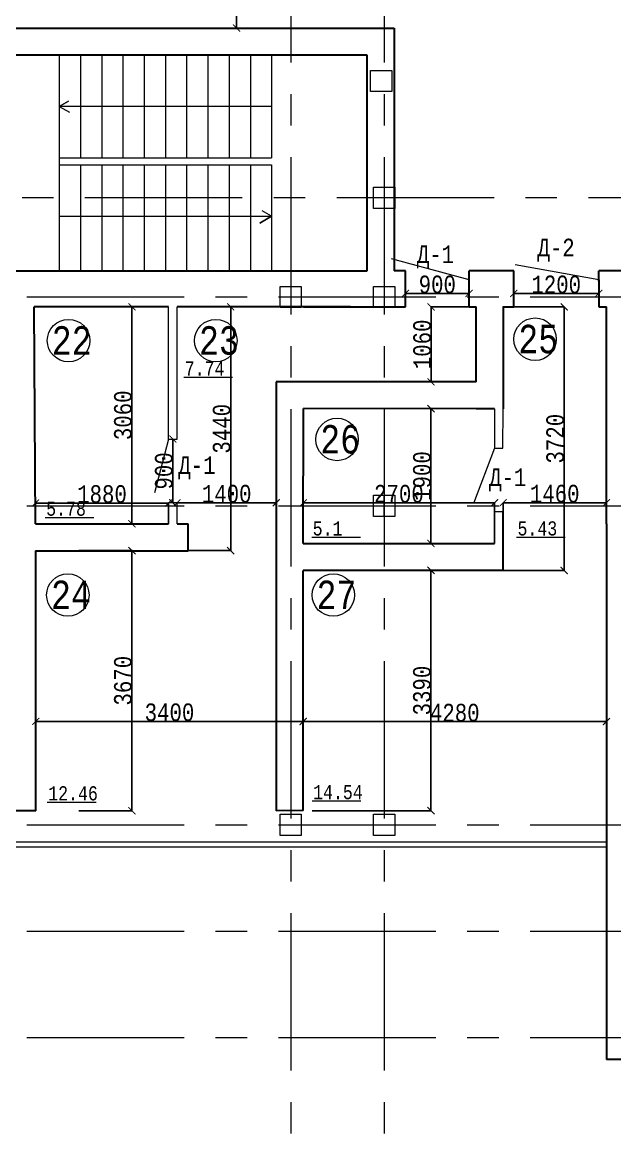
# Model space of a CAD drawing. Header units: millimetres. Extents: x -689206 to 4969298, y -1019800 to 703299.
# Drawn here: x 536394 to 544764, y -648166 to -632468 of the extents above; entities that cross this region are included whole.
import ezdxf

# ---------------------------------------------------------------- set-up
doc = ezdxf.new("R2010")
doc.units = ezdxf.units.MM
doc.linetypes.add('JIS_02_4.0', pattern=[5.5, 4, -1.5])
doc.linetypes.add('осеваяX2', pattern=[101.6, 63.5, -12.7, 12.7, -12.7])
for name, color, linetype, lineweight in [('несущие', 7, 'Continuous', 30), ('ОКНА', 250, 'Continuous', 20), ('ПЕРЕГОРОДКИ', 252, 'Continuous', 9), ('РАЗМЕРЫ', 7, 'Continuous', 9), ('сваи', 7, 'JIS_02_4.0', 30), ('стены', 7, 'Continuous', 20)]:
    doc.layers.add(name, color=color, linetype=linetype, lineweight=lineweight)
doc.layers.add('четотам', color=7, linetype='Continuous')
doc.styles.add('Аннотативный', font='isocteur.ttf', dxfattribs={"width": 0.7, "height": 250})
doc.dimstyles.new('Аннотативный', dxfattribs={"dimscale": 0, "dimtxt": 250, "dimasz": 100, "dimexe": 1.25, "dimexo": 0.625, "dimtad": 1, "dimdec": 0, "dimtxsty": 'Аннотативный', "dimblk": 'ARCHTICK', "dimcen": 2.5, "dimadec": 0, "dimazin": 0, "dimtfac": 1, "dimtdec": 0, "dimtmove": 0, "dimatfit": 3, "dimfxl": 1, "dimarcsym": 0})

# ---------------------------------------------------------------- blocks, each defined once
blk = doc.blocks.new('_ArchTick')
at = {"color": 0, "linetype": 'ByBlock', "const_width": 0.15}
blk.add_lwpolyline([(-0.5, -0.5), (0.5, 0.5)], dxfattribs=at)
blk = doc.blocks.new('*D4125')
at = {"layer": 'Defpoints', "color": 0, "lineweight": 9, "transparency": 16777216}
for p in [(538461, -639252), (536581, -639544), (538461, -639544)]:
    blk.add_point(p, dxfattribs=at)
at = {"layer": 'стены', "color": 0, "lineweight": -2, "transparency": 16777216}
for p, q in [((536581, -639544), (536581, -639251)), ((536581, -639252), (538461, -639252)), ((538461, -639544), (538461, -639251))]:
    blk.add_line(p, q, dxfattribs=at)
at = {"layer": 'стены', "color": 0, "lineweight": -2, "transparency": 16777216, "xscale": 100, "yscale": 100, "zscale": 100, "rotation": 180}
blk.add_blockref('_ArchTick', (536581, -639252), dxfattribs=at)
at = {"layer": 'стены', "color": 0, "lineweight": -2, "transparency": 16777216, "xscale": 100, "yscale": 100, "zscale": 100}
blk.add_blockref('_ArchTick', (538461, -639252), dxfattribs=at)
at = {"layer": 'стены', "color": 0, "lineweight": 5, "transparency": 16777216, "insert": (537521, -639127), "char_height": 250, "attachment_point": 5, "style": 'Аннотативный'}
blk.add_mtext('1880', dxfattribs=at)
blk = doc.blocks.new('*D4126')
at = {"layer": 'Defpoints', "color": 0, "lineweight": 9, "transparency": 16777216}
for p in [(538581, -639249), (539982, -639249), (539982, -639249)]:
    blk.add_point(p, dxfattribs=at)
at = {"layer": 'стены', "color": 0, "lineweight": -2, "transparency": 16777216}
for p, q in [((538581, -639248), (538581, -639248)), ((538581, -639249), (539982, -639249)), ((539982, -639248), (539982, -639248))]:
    blk.add_line(p, q, dxfattribs=at)
at = {"layer": 'стены', "color": 0, "lineweight": -2, "transparency": 16777216, "xscale": 100, "yscale": 100, "zscale": 100, "rotation": 180}
blk.add_blockref('_ArchTick', (538581, -639249), dxfattribs=at)
at = {"layer": 'стены', "color": 0, "lineweight": -2, "transparency": 16777216, "xscale": 100, "yscale": 100, "zscale": 100}
blk.add_blockref('_ArchTick', (539982, -639249), dxfattribs=at)
at = {"layer": 'стены', "color": 0, "lineweight": 5, "transparency": 16777216, "insert": (539282, -639123), "char_height": 250, "attachment_point": 5, "style": 'Аннотативный'}
blk.add_mtext('1400', dxfattribs=at)
blk = doc.blocks.new('*D4144')
at = {"layer": 'Defpoints', "color": 0, "lineweight": 9, "transparency": 16777216}
for p in [(538521, -638349), (538521, -638349), (538521, -639249)]:
    blk.add_point(p, dxfattribs=at)
at = {"layer": 'стены', "color": 0, "lineweight": -2, "transparency": 16777216}
for p, q in [((538521, -639249), (538521, -638349)), ((538522, -638349), (538523, -638349)), ((538522, -639249), (538523, -639249))]:
    blk.add_line(p, q, dxfattribs=at)
at = {"layer": 'стены', "color": 0, "lineweight": -2, "transparency": 16777216, "xscale": 100, "yscale": 100, "zscale": 100}
for p, rotation in [((538521, -638349), 90), ((538521, -639249), 270)]:
    blk.add_blockref('_ArchTick', p, dxfattribs=dict(at, rotation=rotation))
at = {"layer": 'стены', "color": 0, "lineweight": 5, "transparency": 16777216, "insert": (538396, -638799), "char_height": 250, "attachment_point": 5, "rotation": 90, "style": 'Аннотативный'}
blk.add_mtext('900', dxfattribs=at)
blk = doc.blocks.new('*D4171')
at = {"layer": 'Defpoints', "color": 0, "linetype": 'ByBlock', "lineweight": 9, "transparency": 16777216}
for p in [(540361, -642337), (540361, -643591), (544646, -643594)]:
    blk.add_point(p, dxfattribs=at)
at = {"layer": 'ПЕРЕГОРОДКИ', "color": 0, "linetype": 'ByBlock', "lineweight": -2, "transparency": 16777216}
for p, q in [((540361, -643590), (540361, -642336)), ((544646, -642337), (540361, -642337)), ((544646, -643594), (544646, -642336))]:
    blk.add_line(p, q, dxfattribs=at)
at = {"layer": 'ПЕРЕГОРОДКИ', "color": 0, "linetype": 'ByBlock', "lineweight": -2, "transparency": 16777216, "xscale": 100, "yscale": 100, "zscale": 100, "rotation": 180}
blk.add_blockref('_ArchTick', (540361, -642337), dxfattribs=at)
at = {"layer": 'ПЕРЕГОРОДКИ', "color": 0, "linetype": 'ByBlock', "lineweight": -2, "transparency": 16777216, "xscale": 100, "yscale": 100, "zscale": 100}
blk.add_blockref('_ArchTick', (544646, -642337), dxfattribs=at)
at = {"layer": 'ПЕРЕГОРОДКИ', "color": 0, "linetype": 'ByBlock', "lineweight": 5, "transparency": 16777216, "insert": (542504, -642212), "char_height": 250, "attachment_point": 5, "style": 'Аннотативный'}
blk.add_mtext('4280', dxfattribs=at)
blk = doc.blocks.new('*D4172')
at = {"layer": 'Defpoints', "color": 0, "linetype": 'ByBlock', "lineweight": 9, "transparency": 16777216}
for p in [(536586, -642333), (536586, -643594), (540361, -643591)]:
    blk.add_point(p, dxfattribs=at)
at = {"layer": 'ПЕРЕГОРОДКИ', "color": 0, "linetype": 'ByBlock', "lineweight": -2, "transparency": 16777216}
for p, q in [((536586, -643594), (536586, -642332)), ((540361, -642333), (536586, -642333)), ((540361, -643590), (540361, -642332))]:
    blk.add_line(p, q, dxfattribs=at)
at = {"layer": 'ПЕРЕГОРОДКИ', "color": 0, "linetype": 'ByBlock', "lineweight": -2, "transparency": 16777216, "xscale": 100, "yscale": 100, "zscale": 100, "rotation": 180}
blk.add_blockref('_ArchTick', (536586, -642333), dxfattribs=at)
at = {"layer": 'ПЕРЕГОРОДКИ', "color": 0, "linetype": 'ByBlock', "lineweight": -2, "transparency": 16777216, "xscale": 100, "yscale": 100, "zscale": 100}
blk.add_blockref('_ArchTick', (540361, -642333), dxfattribs=at)
at = {"layer": 'ПЕРЕГОРОДКИ', "color": 0, "linetype": 'ByBlock', "lineweight": 5, "transparency": 16777216, "insert": (538474, -642207), "char_height": 250, "attachment_point": 5, "style": 'Аннотативный'}
blk.add_mtext('3400', dxfattribs=at)
blk = doc.blocks.new('*D4187')
at = {"layer": 'Defpoints', "color": 0, "linetype": 'ByBlock', "lineweight": 9, "transparency": 16777216}
for p in [(537195, -639924), (537944, -639924), (537195, -643594)]:
    blk.add_point(p, dxfattribs=at)
at = {"layer": 'РАЗМЕРЫ', "color": 0, "linetype": 'ByBlock', "lineweight": -2, "transparency": 16777216}
for p, q in [((537195, -639924), (537945, -639924)), ((537944, -643594), (537944, -639924)), ((537195, -643594), (537945, -643594))]:
    blk.add_line(p, q, dxfattribs=at)
at = {"layer": 'РАЗМЕРЫ', "color": 0, "linetype": 'ByBlock', "lineweight": -2, "transparency": 16777216, "xscale": 100, "yscale": 100, "zscale": 100}
for p, rotation in [((537944, -639924), 90), ((537944, -643594), 270)]:
    blk.add_blockref('_ArchTick', p, dxfattribs=dict(at, rotation=rotation))
at = {"layer": 'РАЗМЕРЫ', "color": 0, "linetype": 'ByBlock', "lineweight": 5, "transparency": 16777216, "insert": (537818, -641759), "char_height": 250, "attachment_point": 5, "rotation": 90, "style": 'Аннотативный'}
blk.add_mtext('3670', dxfattribs=at)
blk = doc.blocks.new('*D4188')
at = {"layer": 'Defpoints', "color": 0, "linetype": 'ByBlock', "lineweight": 9, "transparency": 16777216}
for p in [(543337, -636294), (543337, -636294), (544537, -636294)]:
    blk.add_point(p, dxfattribs=at)
at = {"layer": 'РАЗМЕРЫ', "color": 0, "linetype": 'ByBlock', "lineweight": -2, "transparency": 16777216}
for p, q in [((543337, -636294), (543337, -636293)), ((544537, -636294), (543337, -636294)), ((544537, -636294), (544537, -636293))]:
    blk.add_line(p, q, dxfattribs=at)
at = {"layer": 'РАЗМЕРЫ', "color": 0, "linetype": 'ByBlock', "lineweight": -2, "transparency": 16777216, "xscale": 100, "yscale": 100, "zscale": 100, "rotation": 180}
blk.add_blockref('_ArchTick', (543337, -636294), dxfattribs=at)
at = {"layer": 'РАЗМЕРЫ', "color": 0, "linetype": 'ByBlock', "lineweight": -2, "transparency": 16777216, "xscale": 100, "yscale": 100, "zscale": 100}
blk.add_blockref('_ArchTick', (544537, -636294), dxfattribs=at)
at = {"layer": 'РАЗМЕРЫ', "color": 0, "linetype": 'ByBlock', "lineweight": 5, "transparency": 16777216, "insert": (543937, -636169), "char_height": 250, "attachment_point": 5, "style": 'Аннотативный'}
blk.add_mtext('1200', dxfattribs=at)
blk = doc.blocks.new('*D4064')
at = {"layer": 'Defpoints', "color": 0, "linetype": 'ByBlock', "lineweight": 9, "transparency": 16777216}
for p in [(536563, -636484), (536581, -639544), (537944, -639544)]:
    blk.add_point(p, dxfattribs=at)
at = {"layer": 'РАЗМЕРЫ', "color": 0, "linetype": 'ByBlock', "lineweight": -2, "transparency": 16777216}
for p, q in [((536564, -636484), (537945, -636484)), ((537944, -636484), (537944, -639544)), ((536582, -639544), (537945, -639544))]:
    blk.add_line(p, q, dxfattribs=at)
at = {"layer": 'РАЗМЕРЫ', "color": 0, "linetype": 'ByBlock', "lineweight": -2, "transparency": 16777216, "xscale": 100, "yscale": 100, "zscale": 100}
for p, rotation in [((537944, -636484), 90), ((537944, -639544), 270)]:
    blk.add_blockref('_ArchTick', p, dxfattribs=dict(at, rotation=rotation))
at = {"layer": 'РАЗМЕРЫ', "color": 0, "linetype": 'ByBlock', "lineweight": 5, "transparency": 16777216, "insert": (537818, -638014), "char_height": 250, "attachment_point": 5, "rotation": 90, "style": 'Аннотативный'}
blk.add_mtext('3060', dxfattribs=at)
blk = doc.blocks.new('*D4021')
at = {"layer": 'Defpoints', "color": 0, "linetype": 'ByBlock', "lineweight": 9, "transparency": 16777216}
for p in [(540366, -637920), (542168, -637920), (540364, -639822)]:
    blk.add_point(p, dxfattribs=at)
at = {"layer": 'РАЗМЕРЫ', "color": 0, "linetype": 'ByBlock', "lineweight": -2, "transparency": 16777216}
for p, q in [((540366, -637920), (542169, -637920)), ((542168, -639822), (542168, -637920)), ((540365, -639822), (542169, -639822))]:
    blk.add_line(p, q, dxfattribs=at)
at = {"layer": 'РАЗМЕРЫ', "color": 0, "linetype": 'ByBlock', "lineweight": -2, "transparency": 16777216, "xscale": 100, "yscale": 100, "zscale": 100}
for p, rotation in [((542168, -637920), 90), ((542168, -639822), 270)]:
    blk.add_blockref('_ArchTick', p, dxfattribs=dict(at, rotation=rotation))
at = {"layer": 'РАЗМЕРЫ', "color": 0, "linetype": 'ByBlock', "lineweight": 5, "transparency": 16777216, "insert": (542042, -638871), "char_height": 250, "attachment_point": 5, "rotation": 90, "style": 'Аннотативный'}
blk.add_mtext('1900', dxfattribs=at)
blk = doc.blocks.new('*D4022')
at = {"layer": 'Defpoints', "color": 0, "linetype": 'ByBlock', "lineweight": 9, "transparency": 16777216}
for p in [(542169, -636484), (542805, -636484), (542805, -637542)]:
    blk.add_point(p, dxfattribs=at)
at = {"layer": 'РАЗМЕРЫ', "color": 0, "linetype": 'ByBlock', "lineweight": -2, "transparency": 16777216}
for p, q in [((542805, -636484), (542168, -636484)), ((542169, -637542), (542169, -636484)), ((542805, -637542), (542168, -637542))]:
    blk.add_line(p, q, dxfattribs=at)
at = {"layer": 'РАЗМЕРЫ', "color": 0, "linetype": 'ByBlock', "lineweight": -2, "transparency": 16777216, "xscale": 100, "yscale": 100, "zscale": 100}
for p, rotation in [((542169, -636484), 90), ((542169, -637542), 270)]:
    blk.add_blockref('_ArchTick', p, dxfattribs=dict(at, rotation=rotation))
at = {"layer": 'РАЗМЕРЫ', "color": 0, "linetype": 'ByBlock', "lineweight": 20, "transparency": 16777216, "insert": (542044, -637013), "char_height": 250, "attachment_point": 5, "rotation": 90, "style": 'Аннотативный'}
blk.add_mtext('1060', dxfattribs=at)
blk = doc.blocks.new('*D4023')
at = {"layer": 'Defpoints', "color": 0, "linetype": 'ByBlock', "lineweight": 9, "transparency": 16777216}
for p in [(540364, -639249), (540364, -639822), (543066, -639822)]:
    blk.add_point(p, dxfattribs=at)
at = {"layer": 'РАЗМЕРЫ', "color": 0, "linetype": 'ByBlock', "lineweight": -2, "transparency": 16777216}
for p, q in [((540364, -639821), (540364, -639248)), ((543066, -639249), (540364, -639249)), ((543066, -639821), (543066, -639248))]:
    blk.add_line(p, q, dxfattribs=at)
at = {"layer": 'РАЗМЕРЫ', "color": 0, "linetype": 'ByBlock', "lineweight": -2, "transparency": 16777216, "xscale": 100, "yscale": 100, "zscale": 100, "rotation": 180}
blk.add_blockref('_ArchTick', (540364, -639249), dxfattribs=at)
at = {"layer": 'РАЗМЕРЫ', "color": 0, "linetype": 'ByBlock', "lineweight": -2, "transparency": 16777216, "xscale": 100, "yscale": 100, "zscale": 100}
blk.add_blockref('_ArchTick', (543066, -639249), dxfattribs=at)
at = {"layer": 'РАЗМЕРЫ', "color": 0, "linetype": 'ByBlock', "lineweight": 5, "transparency": 16777216, "insert": (541715, -639123), "char_height": 250, "attachment_point": 5, "style": 'Аннотативный'}
blk.add_mtext('2700', dxfattribs=at)
blk = doc.blocks.new('*D4024')
at = {"layer": 'Defpoints', "color": 0, "linetype": 'ByBlock', "lineweight": 9, "transparency": 16777216}
for p in [(540363, -640202), (542168, -640202), (540489, -643594)]:
    blk.add_point(p, dxfattribs=at)
at = {"layer": 'РАЗМЕРЫ', "color": 0, "linetype": 'ByBlock', "lineweight": -2, "transparency": 16777216}
for p, q in [((540364, -640202), (542169, -640202)), ((542168, -643594), (542168, -640202)), ((540490, -643594), (542169, -643594))]:
    blk.add_line(p, q, dxfattribs=at)
at = {"layer": 'РАЗМЕРЫ', "color": 0, "linetype": 'ByBlock', "lineweight": -2, "transparency": 16777216, "xscale": 100, "yscale": 100, "zscale": 100}
for p, rotation in [((542168, -640202), 90), ((542168, -643594), 270)]:
    blk.add_blockref('_ArchTick', p, dxfattribs=dict(at, rotation=rotation))
at = {"layer": 'РАЗМЕРЫ', "color": 0, "linetype": 'ByBlock', "lineweight": 5, "transparency": 16777216, "insert": (542042, -641898), "char_height": 250, "attachment_point": 5, "rotation": 90, "style": 'Аннотативный'}
blk.add_mtext('3390', dxfattribs=at)
blk = doc.blocks.new('*D4025')
at = {"layer": 'Defpoints', "color": 0, "linetype": 'ByBlock', "lineweight": 9, "transparency": 16777216}
for p in [(543184, -636484), (544050, -636484), (543184, -640204)]:
    blk.add_point(p, dxfattribs=at)
at = {"layer": 'РАЗМЕРЫ', "color": 0, "linetype": 'ByBlock', "lineweight": -2, "transparency": 16777216}
for p, q in [((543184, -636484), (544051, -636484)), ((544050, -640204), (544050, -636484)), ((543184, -640204), (544051, -640204))]:
    blk.add_line(p, q, dxfattribs=at)
at = {"layer": 'РАЗМЕРЫ', "color": 0, "linetype": 'ByBlock', "lineweight": -2, "transparency": 16777216, "xscale": 100, "yscale": 100, "zscale": 100}
for p, rotation in [((544050, -636484), 90), ((544050, -640204), 270)]:
    blk.add_blockref('_ArchTick', p, dxfattribs=dict(at, rotation=rotation))
at = {"layer": 'РАЗМЕРЫ', "color": 0, "linetype": 'ByBlock', "lineweight": 5, "transparency": 16777216, "insert": (543924, -638344), "char_height": 250, "attachment_point": 5, "rotation": 90, "style": 'Аннотативный'}
blk.add_mtext('3720', dxfattribs=at)
blk = doc.blocks.new('*D4026')
at = {"layer": 'Defpoints', "color": 0, "linetype": 'ByBlock', "lineweight": 9, "transparency": 16777216}
for p in [(544646, -639248), (543186, -640204), (544646, -640205)]:
    blk.add_point(p, dxfattribs=at)
at = {"layer": 'РАЗМЕРЫ', "color": 0, "linetype": 'ByBlock', "lineweight": -2, "transparency": 16777216}
for p, q in [((543186, -640204), (543186, -639247)), ((543186, -639248), (544646, -639248)), ((544646, -640205), (544646, -639247))]:
    blk.add_line(p, q, dxfattribs=at)
at = {"layer": 'РАЗМЕРЫ', "color": 0, "linetype": 'ByBlock', "lineweight": -2, "transparency": 16777216, "xscale": 100, "yscale": 100, "zscale": 100, "rotation": 180}
blk.add_blockref('_ArchTick', (543186, -639248), dxfattribs=at)
at = {"layer": 'РАЗМЕРЫ', "color": 0, "linetype": 'ByBlock', "lineweight": -2, "transparency": 16777216, "xscale": 100, "yscale": 100, "zscale": 100}
blk.add_blockref('_ArchTick', (544646, -639248), dxfattribs=at)
at = {"layer": 'РАЗМЕРЫ', "color": 0, "linetype": 'ByBlock', "lineweight": 5, "transparency": 16777216, "insert": (543916, -639122), "char_height": 250, "attachment_point": 5, "style": 'Аннотативный'}
blk.add_mtext('1460', dxfattribs=at)
blk = doc.blocks.new('*D4068')
at = {"layer": 'Defpoints', "color": 0, "linetype": 'ByBlock', "lineweight": 9, "transparency": 16777216}
for p in [(538740, -636484), (539339, -636484), (538740, -639924)]:
    blk.add_point(p, dxfattribs=at)
at = {"layer": 'РАЗМЕРЫ', "color": 0, "linetype": 'ByBlock', "lineweight": -2, "transparency": 16777216}
for p, q in [((538741, -636484), (539340, -636484)), ((539339, -639924), (539339, -636484)), ((538741, -639924), (539340, -639924))]:
    blk.add_line(p, q, dxfattribs=at)
at = {"layer": 'РАЗМЕРЫ', "color": 0, "linetype": 'ByBlock', "lineweight": -2, "transparency": 16777216, "xscale": 100, "yscale": 100, "zscale": 100}
for p, rotation in [((539339, -636484), 90), ((539339, -639924), 270)]:
    blk.add_blockref('_ArchTick', p, dxfattribs=dict(at, rotation=rotation))
at = {"layer": 'РАЗМЕРЫ', "color": 0, "linetype": 'ByBlock', "lineweight": 5, "transparency": 16777216, "insert": (539213, -638204), "char_height": 250, "attachment_point": 5, "rotation": 90, "style": 'Аннотативный'}
blk.add_mtext('3440', dxfattribs=at)
blk = doc.blocks.new('*D4075')
at = {"layer": 'Defpoints', "color": 0, "linetype": 'ByBlock', "lineweight": 9, "transparency": 16777216}
for p in [(539422, -630724), (539422, -632550), (540103, -632550)]:
    blk.add_point(p, dxfattribs=at)
at = {"layer": 'РАЗМЕРЫ', "color": 0, "linetype": 'ByBlock', "lineweight": -2, "transparency": 16777216}
for p, q in [((539422, -630724), (539423, -630724)), ((539422, -630724), (539422, -632550)), ((540102, -632550), (539420, -632550))]:
    blk.add_line(p, q, dxfattribs=at)
at = {"layer": 'РАЗМЕРЫ', "color": 0, "linetype": 'ByBlock', "lineweight": -2, "transparency": 16777216, "xscale": 100, "yscale": 100, "zscale": 100}
for p, rotation in [((539422, -630724), 90), ((539422, -632550), 270)]:
    blk.add_blockref('_ArchTick', p, dxfattribs=dict(at, rotation=rotation))
at = {"layer": 'РАЗМЕРЫ', "color": 0, "linetype": 'ByBlock', "lineweight": 5, "transparency": 16777216, "insert": (539296, -631637), "char_height": 250, "attachment_point": 5, "rotation": 90, "style": 'Аннотативный'}
blk.add_mtext('2000', dxfattribs=at)
blk = doc.blocks.new('*D4110')
at = {"layer": 'Defpoints', "color": 0, "linetype": 'ByBlock', "lineweight": 9, "ltscale": 35, "transparency": 16777216}
for p in [(541807, -636294), (541807, -636294), (542707, -636294)]:
    blk.add_point(p, dxfattribs=at)
at = {"layer": 'сваи', "color": 0, "linetype": 'ByBlock', "lineweight": -2, "ltscale": 35, "transparency": 16777216}
for p, q in [((541807, -636294), (541807, -636293)), ((542707, -636294), (541807, -636294)), ((542707, -636294), (542707, -636293))]:
    blk.add_line(p, q, dxfattribs=at)
at = {"layer": 'сваи', "color": 0, "linetype": 'ByBlock', "lineweight": -2, "ltscale": 35, "transparency": 16777216, "xscale": 100, "yscale": 100, "zscale": 100, "rotation": 180}
blk.add_blockref('_ArchTick', (541807, -636294), dxfattribs=at)
at = {"layer": 'сваи', "color": 0, "linetype": 'ByBlock', "lineweight": -2, "ltscale": 35, "transparency": 16777216, "xscale": 100, "yscale": 100, "zscale": 100}
blk.add_blockref('_ArchTick', (542707, -636294), dxfattribs=at)
at = {"layer": 'сваи', "color": 0, "linetype": 'ByBlock', "lineweight": 5, "ltscale": 35, "transparency": 16777216, "insert": (542257, -636169), "char_height": 250, "attachment_point": 5, "style": 'Аннотативный'}
blk.add_mtext('900', dxfattribs=at)

msp = doc.modelspace()

# ---------------------------------------------------------------- linework, layer by layer
at = {"layer": 'несущие', "color": 0}
for p, q in [((536586.4, -643594.3), (536206.5, -643594.3)), ((540360.7, -643590.8), (539982.2, -643594.3))]:
    msp.add_line(p, q, dxfattribs=at)
at = {"layer": 'ОКНА', "linetype": 'ByBlock', "lineweight": 9}
for p, q in [((528524.1, -644034.3), (544646.5, -644034.3)), ((528524.1, -644104.3), (544646.5, -644104.3))]:
    msp.add_line(p, q, dxfattribs=at)
at = {"layer": 'ПЕРЕГОРОДКИ', "color": 0, "linetype": 'ByBlock', "lineweight": 13}
for p, q in [((543065.3, -637922.2), (543064.9, -638477.8)), ((543184.9, -638477.9), (543185.3, -637922.2)), ((543064.2, -639377.8), (543063.9, -639822.1)), ((543183.9, -639822.2), (543184.2, -639377.9))]:
    msp.add_line(p, q, dxfattribs=at)
at = {"layer": 'ПЕРЕГОРОДКИ', "linetype": 'ByBlock', "lineweight": 20}
msp.add_line((543066.5, -637922.2), (543065.3, -637922.2), dxfattribs=at)
at = {"layer": 'ПЕРЕГОРОДКИ', "linetype": 'ByBlock', "lineweight": 13}
for p, q in [((543064.2, -638477.8), (543184.9, -638477.9)), ((543184.2, -639377.9), (543064.2, -639377.8))]:
    msp.add_line(p, q, dxfattribs=at)
at = {"layer": 'РАЗМЕРЫ', "linetype": 'осеваяX2', "lineweight": 5, "ltscale": 35}
for p, q in [((540186.5, -605923.3), (540186.5, -655764.7)), ((571506.4, -634945), (504453.7, -634945))]:
    msp.add_line(p, q, dxfattribs=at)
at = {"layer": 'РАЗМЕРЫ', "linetype": 'ByBlock', "lineweight": 30}
for p, q in [((535186.2, -632550.4), (541266.2, -632550.4)), ((541266.2, -632930.4), (535566.2, -632930.4)), ((535566.2, -635974.3), (541266.2, -635974.3)), ((543337.2, -635974.3), (542706.9, -635974.3)), ((542706.9, -636484.3), (542706.9, -636104.3)), ((543337.2, -636484.3), (543337.2, -636104.3)), ((544853.7, -635974.3), (544537.2, -635974.3)), ((544537.2, -636104.3), (544537.2, -636484.3)), ((538461.5, -636484.3), (536563.3, -636484.3)), ((541029.4, -636484.3), (538581.5, -636484.3)), ((540366.5, -636484.3), (541806.9, -636484.3)), ((541029.4, -636484.3), (541419.9, -636484.3)), ((542706.9, -636484.3), (542805.3, -636484.3)), ((542706.9, -636484.3), (542805.3, -636484.3)), ((542805.3, -637541.9), (542805.3, -636484.3)), ((543186.5, -636484.3), (543185.3, -637922.2)), ((543186.5, -636484.3), (543337.2, -636484.3)), ((544537.2, -636484.3), (544646.5, -636484.3)), ((542805.3, -637541.9), (539982.2, -637541.9)), ((543066.5, -637922.1), (540365.6, -637919.9)), ((542805.3, -637922.2), (542805.3, -637921.9)), ((543066.5, -637922.2), (542805.3, -637922.2)), ((543065.4, -637922.1), (543065.4, -637922.2)), ((543066.5, -637922.2), (543066.5, -637922.1)), ((540363.7, -639822.1), (543066.5, -639822.1)), ((543183.9, -639822.2), (543183.6, -640204.3)), ((540360.7, -643590.8), (540363.7, -640202.1)), ((543186.5, -640204.3), (540363.7, -640202.1))]:
    msp.add_line(p, q, dxfattribs=at)
at = {"layer": 'РАЗМЕРЫ', "linetype": 'ByBlock', "lineweight": 13}
for p, q in [((536916.2, -632930.4), (536916.2, -634380.4)), ((537216.2, -632930.4), (537216.2, -634380.4)), ((537516.2, -632930.4), (537516.2, -634380.4)), ((537816.2, -632930.4), (537816.2, -634380.4)), ((538116.2, -632930.4), (538116.2, -634380.4)), ((538416.2, -632930.4), (538416.2, -634380.4)), ((538716.2, -632930.4), (538716.2, -634380.4)), ((539016.2, -632930.4), (539016.2, -634380.4)), ((539316.2, -632930.4), (539316.2, -634380.4)), ((539616.2, -632930.4), (539616.2, -634380.4)), ((539916.2, -632930.4), (539916.2, -634380.4)), ((536916.2, -633655.4), (537045.3, -633580.8)), ((537045.3, -633580.8), (536916.2, -633655.4)), ((539916.2, -633655.4), (536916.2, -633655.4)), ((536916.2, -633655.4), (536916.2, -635205.4)), ((536916.2, -633655.4), (537060.1, -633738.4)), ((536916.2, -634380.4), (539916.2, -634380.4)), ((536916.2, -634480.4), (536916.2, -635974.3)), ((536916.2, -634480.4), (539916.2, -634480.4)), ((537216.2, -634480.4), (537216.2, -635974.3)), ((537516.2, -634480.4), (537516.2, -635974.3)), ((537816.2, -634480.4), (537816.2, -635974.3)), ((538116.2, -634480.4), (538116.2, -635974.3)), ((538416.2, -634480.4), (538416.2, -635974.3)), ((538716.2, -634480.4), (538716.2, -635974.3)), ((539016.2, -634480.4), (539016.2, -635974.3)), ((539316.2, -634480.4), (539316.2, -635974.3)), ((539616.2, -634480.4), (539616.2, -635974.3)), ((539916.2, -634480.4), (539916.2, -635974.3)), ((539916.2, -635205.4), (539781.3, -635127.5)), ((536916.2, -635205.4), (539916.2, -635205.4)), ((539916.2, -635205.4), (539750, -635301.3)), ((539750, -635301.3), (539916.2, -635205.4))]:
    msp.add_line(p, q, dxfattribs=at)
at = {"layer": 'РАЗМЕРЫ', "linetype": 'ByBlock', "lineweight": 20}
msp.add_line((541266.2, -632930.4), (541266.2, -635930.4), dxfattribs=at)
at = {"layer": 'РАЗМЕРЫ', "linetype": 'ByBlock', "lineweight": 9}
for p, q in [((542706.9, -636104.3), (541608.7, -635806.8)), ((544537.2, -636104.3), (543357.7, -635890)), ((543064.2, -638477.8), (542766.8, -639259.7))]:
    msp.add_line(p, q, dxfattribs=at)
at = {"layer": 'РАЗМЕРЫ', "linetype": 'ByBlock', "lineweight": 30, "ltscale": 35}
for p, q in [((541806.9, -636104.3), (541806.9, -635974.3)), ((542706.9, -636104.3), (542706.9, -635974.3)), ((543337.2, -636104.3), (543337.2, -635974.3)), ((544537.2, -636120.3), (544537.2, -635974.3))]:
    msp.add_line(p, q, dxfattribs=at)
at = {"layer": 'РАЗМЕРЫ', "lineweight": 5}
for p, q in [((538674.8, -637477.8), (539364.1, -637477.8)), ((536718.5, -639455.9), (537407.8, -639455.9)), ((540483, -639734.3), (541172.2, -639734.3)), ((543375.9, -639734.3), (544065.2, -639734.3)), ((536747.1, -643472), (537436.3, -643472)), ((540488.2, -643455.1), (541177.5, -643455.1))]:
    msp.add_line(p, q, dxfattribs=at)
at = {"layer": 'сваи', "linetype": 'ByBlock', "lineweight": 30, "ltscale": 35}
for p, q in [((541266.2, -632550.4), (541646.2, -632550.4)), ((541646.2, -632550.4), (541646.2, -635974.3)), ((541266.2, -635974.3), (541266.2, -632930.4)), ((541806.9, -635974.3), (541646.2, -635974.3)), ((541806.9, -636484.3), (541806.9, -636104.3))]:
    msp.add_line(p, q, dxfattribs=at)
at = {"layer": 'стены', "linetype": 'осеваяX2', "lineweight": 5, "ltscale": 35}
for p, q in [((541506.4, -605923.3), (541506.4, -655764.7)), ((504453.7, -636344.3), (571506.4, -636344.3)), ((504453.7, -639292.3), (571506.4, -639292.3)), ((504453.7, -643794.3), (571506.4, -643794.3)), ((504453.7, -645294.3), (571506.4, -645294.3)), ((504453.7, -646794.3), (571506.4, -646794.3))]:
    msp.add_line(p, q, dxfattribs=at)
at = {"layer": 'стены', "lineweight": 30}
for p, q in [((536581.5, -639544.3), (536563.3, -636484.3)), ((544646.5, -639544.3), (544646.5, -636484.3)), ((539982.2, -637541.9), (539982.2, -643594.3)), ((540363.7, -639822.1), (540365.3, -637919.9)), ((536581.5, -639544.3), (538461.5, -639544.3)), ((538581.5, -639544.3), (538740.1, -639544.3)), ((538740.1, -639924.3), (538740.1, -639544.3)), ((544646.5, -639544.3), (544646.5, -647104.3)), ((536581.5, -639924.3), (538740.1, -639924.3)), ((536586.4, -643594.3), (536586.5, -639924.3)), ((545156.5, -647104.3), (544646.5, -647104.3))]:
    msp.add_line(p, q, dxfattribs=at)
at = {"layer": 'стены', "lineweight": 13}
for p, q in [((538461.5, -638349), (538461.5, -636484.3)), ((538581.5, -638349), (538581.5, -636484.3)), ((538461.5, -638349), (538581.5, -638349))]:
    msp.add_line(p, q, dxfattribs=at)
at = {"layer": 'стены', "lineweight": 9}
msp.add_line((538461.5, -638349), (538262, -639107.6), dxfattribs=at)
at = {"layer": 'стены'}
for p, q in [((541506.4, -639442.3), (541506.4, -639142.3)), ((538461.5, -639544.3), (538461.5, -639249)), ((538581.5, -639249), (538461.5, -639249)), ((538581.5, -639544.3), (538581.5, -639249)), ((541356.4, -639292.3), (541656.4, -639292.3)), ((536581.5, -639544.3), (538461.5, -639544.3))]:
    msp.add_line(p, q, dxfattribs=at)
for points in [[(541314.5, -633147), (541614.5, -633147), (541614.5, -633447), (541314.5, -633447)], [(541356.4, -634795), (541656.4, -634795), (541656.4, -635095), (541356.4, -635095)], [(540036.5, -636194.3), (540336.5, -636194.3), (540336.5, -636494.3), (540036.5, -636494.3)], [(541356.4, -636194.3), (541656.4, -636194.3), (541656.4, -636494.3), (541356.4, -636494.3)], [(541356.4, -639142.3), (541656.4, -639142.3), (541656.4, -639442.3), (541356.4, -639442.3)], [(540036.5, -643642.3), (540336.5, -643642.3), (540336.5, -643942.3), (540036.5, -643942.3)], [(541356.4, -643642.3), (541656.4, -643642.3), (541656.4, -643942.3), (541356.4, -643942.3)]]:
    msp.add_lwpolyline(points, close=True, dxfattribs=at)
at = {"layer": 'четотам', "lineweight": 13}
for centre in [(537048.4, -636960.4), (539128.4, -636960.4), (543638.4, -636940.4), (540840.7, -638355.1), (537038.4, -640550.4), (540788.4, -640550.4)]:
    msp.add_circle(centre, 300, dxfattribs=at)

# ---------------------------------------------------------------- texts
at = {"layer": 'РАЗМЕРЫ', "lineweight": 20, "ltscale": 150, "char_height": 250, "width": 922.913, "attachment_point": 1, "style": 'Аннотативный'}
for s, insert in [('Д-1', (541967.4, -635616.5)), ('Д-2', (543671.5, -635522.1)), ('Д-1', (538598.4, -638592.8)), ('Д-1', (542988.4, -638762.8))]:
    msp.add_mtext(s, dxfattribs=dict(at, insert=insert))
at = {"layer": 'РАЗМЕРЫ', "lineweight": 13, "ltscale": 150, "char_height": 401.1, "width": 1460, "attachment_point": 1, "style": 'Аннотативный'}
for s, insert in [('25', (543401.2, -636737.3)), ('22', (536811.2, -636757.3)), ('23', (538891.2, -636757.3)), ('26', (540603.5, -638152)), ('24', (536801.2, -640347.3)), ('27', (540551.2, -640347.3))]:
    msp.add_mtext(s, dxfattribs=dict(at, insert=insert))
at = {"layer": 'РАЗМЕРЫ', "lineweight": 5, "char_height": 200, "width": 656.117, "attachment_point": 1, "style": 'Аннотативный'}
for s, insert in [('7.74', (538689, -637253.7)), ('5.78', (536732.6, -639231.8)), ('5.1', (540497.1, -639510.3)), ('5.43', (543390.1, -639510.3)), ('12.46', (536761.2, -643247.9)), ('14.54', (540502.4, -643231))]:
    msp.add_mtext(s, dxfattribs=dict(at, insert=insert))

# ---------------------------------------------------------------- dimensions: what is measured, and where the dimension line sits
at = {"layer": 'ПЕРЕГОРОДКИ', "color": 18, "linetype": 'ByBlock', "lineweight": 5, "true_color": 0x000000}
for base, p1, p2, text, picture, middle in [((536586.4, -642333), (540360.7, -643590.8), (536586.4, -643594.3), '3400', '*D4172', (538473.5, -642207.4)), ((540360.7, -642337.1), (544646.5, -643594.3), (540360.7, -643590.8), '4280', '*D4171', (542503.6, -642211.5))]:
    dim = msp.add_linear_dim(base=base, p1=p1, p2=p2, text=text, dimstyle='Аннотативный', dxfattribs=at)
    dim.commit()
    dim.dimension.update_dxf_attribs({"geometry": picture, "text_midpoint": middle})
at = {"layer": 'РАЗМЕРЫ', "linetype": 'ByBlock', "lineweight": 5}
for base, p1, p2, text, picture, middle in [((539421.7, -632550.4), (539421.7, -630724.4), (540102.9, -632550.4), '2000', '*D4075', (539296.1, -631637.4)), ((542167.7, -637919.9), (540364, -639822.1), (540365.6, -637919.9), '1900', '*D4021', (542042.1, -638871)), ((542167.7, -640202.1), (540489.1, -643594.3), (540363.3, -640202.1), '3390', '*D4024', (542042.1, -641898.2))]:
    dim = msp.add_linear_dim(base=base, p1=p1, p2=p2, angle=90, text=text, dimstyle='Аннотативный', dxfattribs=at)
    dim.commit()
    dim.dimension.update_dxf_attribs({"geometry": picture, "text_midpoint": middle})
dim = msp.add_aligned_dim(p1=(544537.2, -636294.3), p2=(543337.2, -636294.3), distance=0, dimstyle='Аннотативный', dxfattribs=at)
dim.commit()
dim.dimension.update_dxf_attribs({"geometry": '*D4188', "text_midpoint": (543937.2, -636168.7)})
for base, p1, p2, picture, middle in [((537944, -639544.3), (536563.3, -636484.3), (536581.5, -639544.3), '*D4064', (537818.4, -638014.3)), ((539338.8, -636484.3), (538740.1, -639924.3), (538740.1, -636484.3), '*D4068', (539213.1, -638204.3)), ((544049.8, -636484.3), (543183.6, -640204.3), (543183.6, -636484.3), '*D4025', (543924.1, -638344.3)), ((537944, -639924.3), (537194.7, -643594.3), (537194.7, -639924.3), '*D4187', (537818.4, -641759.3))]:
    dim = msp.add_linear_dim(base=base, p1=p1, p2=p2, angle=90, dimstyle='Аннотативный', dxfattribs=at)
    dim.commit()
    dim.dimension.update_dxf_attribs({"geometry": picture, "text_midpoint": middle})
at = {"layer": 'РАЗМЕРЫ', "linetype": 'ByBlock', "lineweight": 20}
dim = msp.add_linear_dim(base=(542169.2, -636484.3), p1=(542805.3, -637541.9), p2=(542805.3, -636484.3), angle=90, text='1060', dimstyle='Аннотативный', dxfattribs=at)
dim.commit()
dim.dimension.update_dxf_attribs({"geometry": '*D4022', "text_midpoint": (542043.5, -637013.1)})
at = {"layer": 'РАЗМЕРЫ', "linetype": 'ByBlock', "lineweight": 5}
dim = msp.add_linear_dim(base=(540364, -639249), p1=(543066.5, -639822.1), p2=(540364, -639822.1), text='2700', dimstyle='Аннотативный', dxfattribs=at)
dim.commit()
dim.dimension.update_dxf_attribs({"geometry": '*D4023', "text_midpoint": (541715.2, -639123.4)})
dim = msp.add_linear_dim(base=(544646.5, -639247.8), p1=(543186.5, -640204.3), p2=(544646.5, -640205.4), dimstyle='Аннотативный', dxfattribs=at)
dim.commit()
dim.dimension.update_dxf_attribs({"geometry": '*D4026', "text_midpoint": (543916.5, -639122.2)})
at = {"layer": 'сваи', "linetype": 'ByBlock', "lineweight": 5, "ltscale": 35}
dim = msp.add_linear_dim(base=(541806.9, -636294.3), p1=(542706.9, -636294.3), p2=(541806.9, -636294.3), dimstyle='Аннотативный', dxfattribs=at)
dim.commit()
dim.dimension.update_dxf_attribs({"geometry": '*D4110', "text_midpoint": (542256.9, -636168.7)})
at = {"layer": 'стены', "lineweight": 5}
for p1, p2, distance, picture, middle in [((538521.5, -639249), (538521.5, -638349), 0, '*D4144', (538395.8, -638799)), ((536581.5, -639544.3), (538461.5, -639544.3), 291.9, '*D4125', (537521.5, -639126.7))]:
    dim = msp.add_aligned_dim(p1=p1, p2=p2, distance=distance, dimstyle='Аннотативный', dxfattribs=at)
    dim.commit()
    dim.dimension.update_dxf_attribs({"geometry": picture, "text_midpoint": middle})
dim = msp.add_aligned_dim(p1=(538581.5, -639249), p2=(539982.2, -639249), distance=0, text='1400', dimstyle='Аннотативный', dxfattribs=at)
dim.commit()
dim.dimension.update_dxf_attribs({"geometry": '*D4126', "text_midpoint": (539281.9, -639123.4)})

doc.saveas('drawing.dxf')
